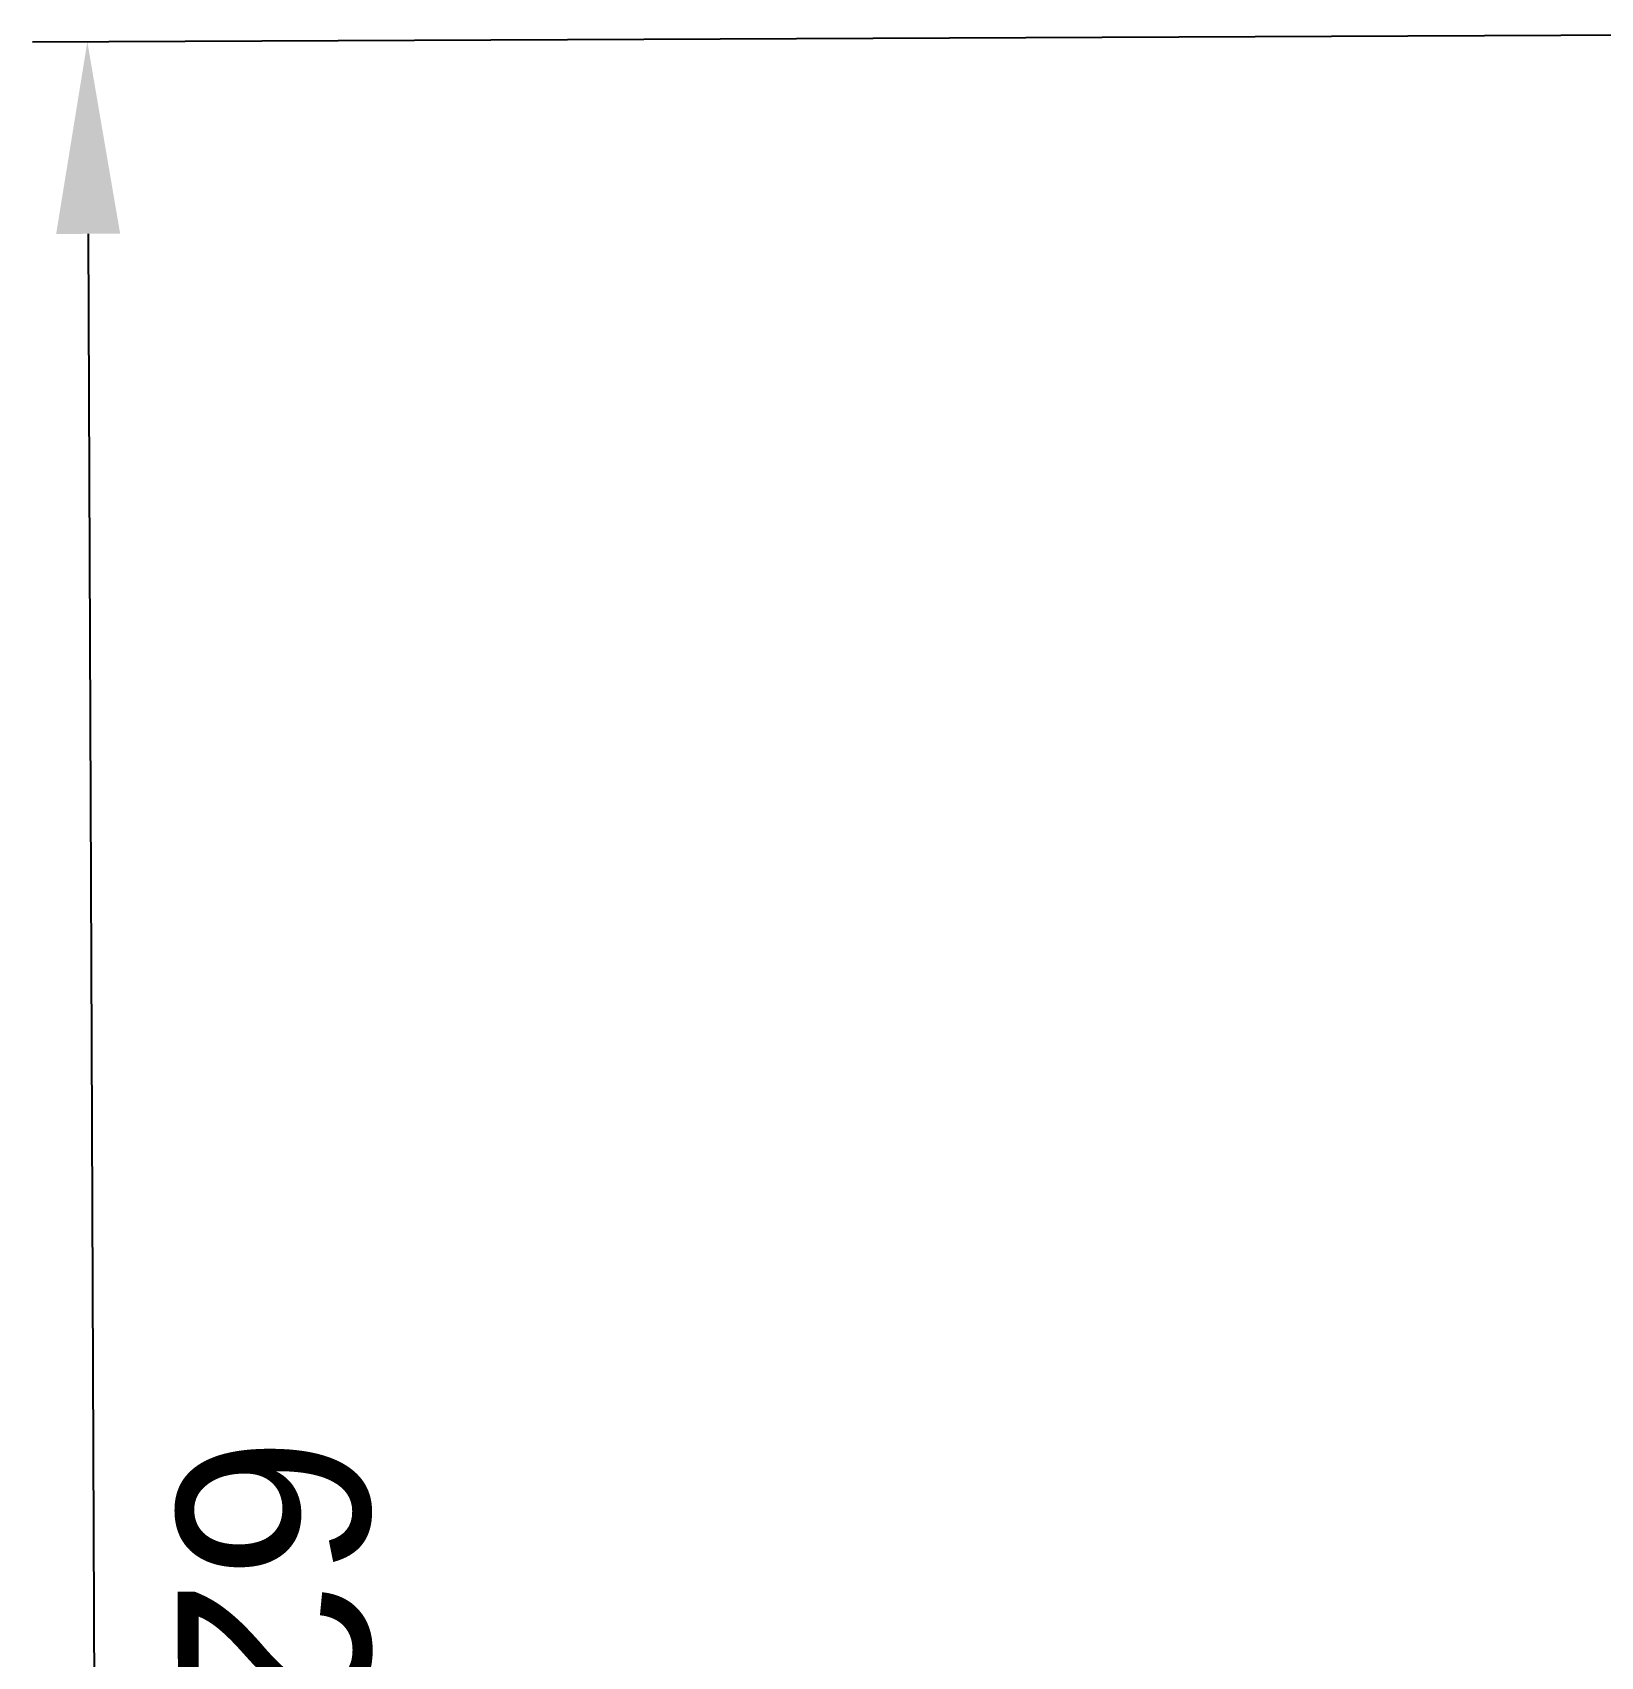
# Model space of a CAD drawing. Header units: millimetres. Extents: x -37 to 96, y -3 to 87.
# Drawn here: x -36.66 to -8.08, y 30.39 to 60 of the extents above; entities that cross this region are included whole.
import ezdxf

# ---------------------------------------------------------------- set-up
doc = ezdxf.new("R2010")
doc.units = ezdxf.units.MM
doc.layers.add('AM_5', color=3, linetype='Continuous', lineweight=25)
doc.dimstyles.new('AM_ISO$0', dxfattribs={"dimtxt": 3.5, "dimasz": 3.5, "dimexe": 1, "dimexo": 1, "dimgap": 1.5, "dimtad": 1, "dimdsep": 46, "dimtxsty": 'Standard', "dimcen": 0, "dimclrd": 256, "dimclre": 256, "dimclrt": 2, "dimadec": 0, "dimazin": 2, "dimtp": 0.1, "dimtm": 0.1, "dimtfac": 0.71, "dimtdec": 3, "dimtmove": 0, "dimatfit": 3, "dimfxl": 1, "dimlwd": -1, "dimlwe": -1, "dimarcsym": 1})

# ---------------------------------------------------------------- blocks, each defined once
blk = doc.blocks.new('*D63')
at = {"layer": 'AM_5', "linetype": 'ByBlock', "transparency": 16777216}
for p, q in [((3.836, 59.996), (-36.662, 59.825)), ((-35.647, 56.329), (-35.413, 0.766)), ((4.1, -2.568), (-36.398, -2.739))]:
    blk.add_line(p, q, dxfattribs=at)
at = {"layer": 'AM_5', "transparency": 16777216}
for points in [[(-35.064, 56.332), (-36.23, 56.327), (-35.662, 59.829)], [(-34.829, 0.768), (-35.996, 0.763), (-35.398, -2.734)]]:
    blk.add_solid(points, dxfattribs=at)
at = {"layer": 'Defpoints', "color": 0, "transparency": 16777216}
for p in [(4.836, 60), (5.1, -2.564), (-35.398, -2.734)]:
    blk.add_point(p, dxfattribs=at)
at = {"layer": 'AM_5', "color": 2, "transparency": 16777216, "insert": (-32.28, 28.561), "char_height": 3.5, "attachment_point": 5, "rotation": 270.2416}
blk.add_mtext('62.56', dxfattribs=at)

msp = doc.modelspace()

# ---------------------------------------------------------------- dimensions: what is measured, and where the dimension line sits
at = {"layer": 'AM_5'}
dim = msp.add_aligned_dim(p1=(4.836, 60), p2=(5.1, -2.564), distance=-40.498, dimstyle='AM_ISO$0', override={"dimpost": ''}, dxfattribs=at)
dim.commit()
dim.dimension.update_dxf_attribs({"geometry": '*D63', "text_midpoint": (-32.28, 28.561)})

doc.saveas('drawing.dxf')
